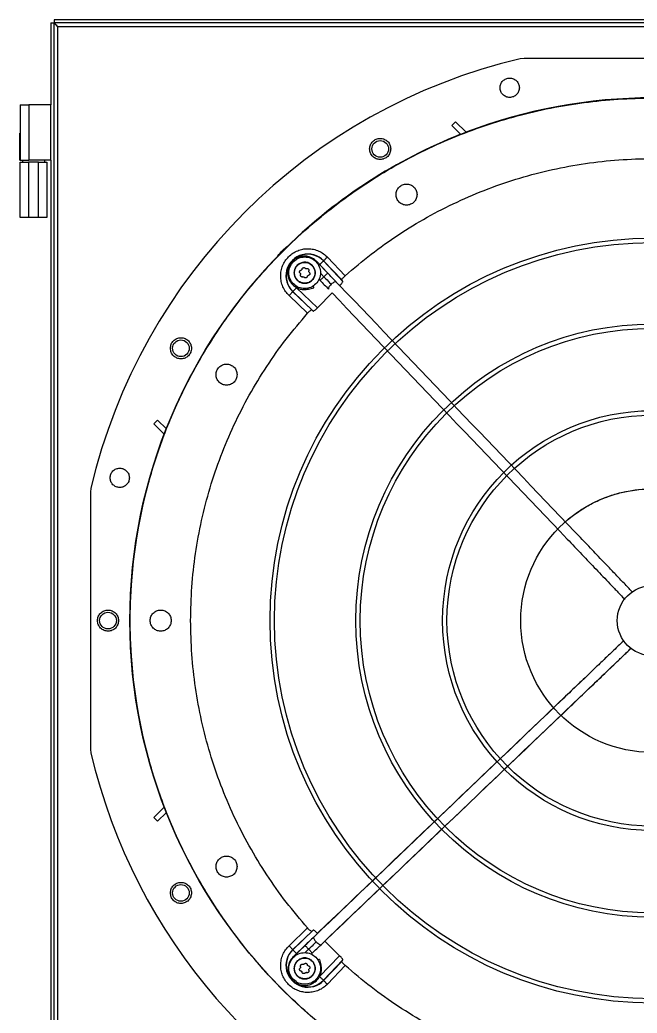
# Model space of a CAD drawing. Header units: inches. Extents: x 908 to 1218, y 246 to 442.
# Drawn here: x 1028.42 to 1042.26, y 305.65 to 327.91 of the extents above; entities that cross this region are included whole.
import ezdxf

# ---------------------------------------------------------------- set-up
doc = ezdxf.new("R2010")
doc.units = ezdxf.units.IN
doc.header["$MEASUREMENT"] = 0

msp = doc.modelspace()

# ---------------------------------------------------------------- linework, layer by layer
at = {"linetype": 'Continuous', "lineweight": 25}
for p, q in [((1029.1853, 327.9092), (1029.1853, 327.8462)), ((1056.1911, 327.9092), (1029.1853, 327.9092)), ((1029.1152, 327.8391), (1029.1152, 326.0082)), ((1029.1152, 327.8391), (1029.1782, 327.8391)), ((1029.1782, 327.8391), (1029.1782, 300.4372)), ((1056.1911, 327.8462), (1029.1853, 327.8462)), ((1029.2612, 327.7632), (1029.2612, 300.5132)), ((1029.2612, 327.7632), (1056.1152, 327.7632)), ((1039.7209, 327.0455), (1039.6305, 327.035)), ((1045.476, 327.0455), (1039.7209, 327.0455)), ((1028.4277, 326.0082), (1028.4277, 325.3736)), ((1028.4277, 326.0082), (1028.6152, 326.0082)), ((1028.6152, 326.0082), (1028.6152, 324.7682)), ((1029.1152, 326.0082), (1028.6152, 326.0082)), ((1029.1152, 324.7682), (1029.1152, 326.0082)), ((1038.1852, 325.6252), (1038.1033, 325.54)), ((1038.1033, 325.54), (1038.3007, 325.3426)), ((1038.421, 325.3893), (1038.1852, 325.6252)), ((1028.4177, 324.7682), (1028.4177, 325.3736)), ((1028.4177, 325.3736), (1028.4277, 325.3736)), ((1028.4277, 325.3736), (1028.4277, 324.7682)), ((1028.4177, 324.7682), (1028.4277, 324.7682)), ((1028.4277, 324.7682), (1028.6152, 324.7682)), ((1028.4742, 324.7682), (1028.4742, 324.7182)), ((1029.1152, 324.7682), (1028.6152, 324.7682)), ((1028.9742, 324.7182), (1028.9742, 324.7682)), ((1029.1152, 324.7682), (1029.1152, 305.0082)), ((1028.4272, 323.4782), (1028.4272, 324.7182)), ((1028.4272, 324.7182), (1028.6147, 324.7182)), ((1028.6147, 324.7182), (1028.6147, 323.4782)), ((1028.8337, 324.7182), (1028.6147, 324.7182)), ((1028.8337, 323.4782), (1028.8337, 324.7182)), ((1028.8337, 324.7182), (1029.0212, 324.7182)), ((1029.0212, 324.7182), (1029.0212, 323.4782)), ((1028.6147, 323.4782), (1028.4272, 323.4782)), ((1028.8337, 323.4782), (1028.6147, 323.4782)), ((1029.0212, 323.4782), (1028.8337, 323.4782)), ((1035.3128, 322.5926), (1035.7112, 322.1758)), ((1035.3194, 322.2351), (1035.0663, 322.4999)), ((1035.5861, 321.9568), (1035.138, 322.4255)), ((1035.2234, 322.5071), (1035.2274, 322.511)), ((1035.6616, 322.0487), (1035.2234, 322.5071)), ((1035.2274, 322.511), (1035.6347, 322.0849)), ((1035.1247, 322.0969), (1035.1486, 322.0719)), ((1035.1578, 322.2332), (1035.234, 322.1535)), ((1035.6616, 322.0487), (1035.6347, 322.0849)), ((1034.62, 321.9074), (1035.0886, 321.4594)), ((1034.8853, 321.8764), (1035.0074, 321.9062)), ((1034.8697, 321.3343), (1034.4529, 321.7327)), ((1034.5345, 321.818), (1034.5384, 321.8221)), ((1034.9606, 321.4108), (1034.5345, 321.818)), ((1034.9967, 321.3839), (1034.5384, 321.8221)), ((1035.0886, 321.4594), (1035.4186, 321.7894)), ((1034.9606, 321.4108), (1034.9967, 321.3839)), ((1031.4203, 318.8603), (1031.5055, 318.9422)), ((1031.6562, 318.6245), (1031.4203, 318.8603)), ((1031.5055, 318.9422), (1031.7028, 318.7448)), ((1030.0105, 317.415), (1030, 317.3246)), ((1030, 317.3246), (1029.9999, 314.447)), ((1029.9999, 314.447), (1030, 311.5694)), ((1030, 311.5694), (1030.0105, 311.4791)), ((1031.6562, 310.2696), (1031.4203, 310.0337)), ((1031.5055, 309.9519), (1031.7028, 310.1492)), ((1031.4203, 310.0337), (1031.5055, 309.9519)), ((1034.4529, 307.1614), (1034.8697, 307.5598)), ((1034.5345, 307.076), (1034.9606, 307.4833)), ((1034.9967, 307.5102), (1034.5384, 307.072)), ((1035.0886, 307.4347), (1034.62, 306.9866)), ((1034.9967, 307.5102), (1034.9606, 307.4833)), ((1034.8104, 307.168), (1034.5455, 306.9149)), ((1035.5861, 306.9372), (1035.2561, 307.2672)), ((1034.5384, 307.072), (1034.5345, 307.076)), ((1034.892, 307.0826), (1034.8122, 307.0064)), ((1034.9485, 306.9733), (1034.9736, 306.9972)), ((1035.138, 306.4685), (1035.5861, 306.9372)), ((1035.1691, 306.7338), (1035.1393, 306.856)), ((1035.6616, 306.8453), (1035.2234, 306.3869)), ((1035.6347, 306.8092), (1035.2274, 306.3831)), ((1035.6347, 306.8092), (1035.6616, 306.8453)), ((1035.7112, 306.7183), (1035.3128, 306.3015)), ((1035.2274, 306.3831), (1035.2234, 306.3869))]:
    msp.add_line(p, q, dxfattribs=at)
at = {"linetype": 'Continuous', "lineweight": 25, "flags": 128}
for points in [[(1035.3128, 322.5926), (1035.2963, 322.5768), (1035.2805, 322.5617), (1035.2658, 322.5477), (1035.253, 322.5354), (1035.2423, 322.5252), (1035.2344, 322.5176), (1035.2293, 322.5128), (1035.2274, 322.511)], [(1035.138, 322.4255), (1035.1545, 322.4413), (1035.1704, 322.4564), (1035.185, 322.4704), (1035.1979, 322.4827), (1035.2085, 322.4929), (1035.2165, 322.5005), (1035.2215, 322.5053), (1035.2234, 322.5071)], [(1034.5384, 321.8221), (1034.5402, 321.824), (1034.545, 321.829), (1034.5526, 321.837), (1034.5628, 321.8476), (1034.5751, 321.8605), (1034.5891, 321.8751), (1034.6042, 321.891), (1034.62, 321.9074)], [(1034.5345, 321.818), (1034.5327, 321.8162), (1034.5279, 321.8111), (1034.5203, 321.8031), (1034.5101, 321.7925), (1034.4978, 321.7796), (1034.4838, 321.765), (1034.4687, 321.7492), (1034.4529, 321.7327)], [(1034.4529, 307.1614), (1034.4687, 307.1449), (1034.4838, 307.1291), (1034.4978, 307.1144), (1034.5101, 307.1015), (1034.5203, 307.0909), (1034.5279, 307.0829), (1034.5327, 307.0779), (1034.5345, 307.076)], [(1034.62, 306.9866), (1034.6042, 307.0031), (1034.5891, 307.019), (1034.5751, 307.0336), (1034.5628, 307.0465), (1034.5526, 307.0571), (1034.545, 307.0651), (1034.5402, 307.0701), (1034.5384, 307.072)], [(1035.2234, 306.3869), (1035.2215, 306.3887), (1035.2165, 306.3936), (1035.2085, 306.4012), (1035.1979, 306.4113), (1035.185, 306.4236), (1035.1704, 306.4376), (1035.1545, 306.4528), (1035.138, 306.4685)], [(1035.2274, 306.3831), (1035.2293, 306.3813), (1035.2344, 306.3765), (1035.2423, 306.3689), (1035.253, 306.3587), (1035.2658, 306.3464), (1035.2805, 306.3324), (1035.2963, 306.3172), (1035.3128, 306.3015)]]:
    msp.add_lwpolyline(points, dxfattribs=at)
at = {"linetype": 'Continuous', "lineweight": 25}
for centre, radius in [((1042.5984, 314.447), 11.7126), ((1036.4961, 325.0166), 0.1875), ((1042.5984, 314.447), 8.5704), ((1042.5984, 314.447), 8.472), ((1042.5984, 314.447), 6.6478), ((1042.5984, 314.447), 6.5493), ((1032.0288, 320.5494), 0.1875), ((1042.5984, 314.447), 4.7037), ((1042.5984, 314.447), 4.6053), ((1042.5984, 314.447), 0.7874), ((1030.3937, 314.447), 0.1875), ((1032.0288, 308.3447), 0.1875)]:
    msp.add_circle(centre, radius, dxfattribs=at)
msp.add_circle((1042.5984, 314.447), 2.9528)
for centre, radius, start, end in [((1042.5984, 314.447), 12.9331, 103.26667, 166.73333), ((1042.5984, 314.447), 11.7147, 69.09994, 110.90006), ((1042.5984, 314.447), 11.7147, 111.53134, 134.20264), ((1042.5984, 314.447), 11.7147, 135.79736, 158.46866), ((1034.8732, 322.1723), 0.4901, 43.70945, 226.29055), ((1034.8732, 322.1723), 0.4845, 43.70945, 226.29055), ((1042.5984, 314.447), 11.7147, 159.09994, 200.90006), ((1042.5984, 314.447), 12.9331, 193.26667, 248.51312), ((1042.5984, 314.447), 11.7147, 201.53134, 215.54744), ((1034.8732, 306.7218), 0.4901, 133.70945, 316.29055), ((1034.8732, 306.7218), 0.4845, 133.70945, 316.29055)]:
    msp.add_arc(centre, radius, start, end, dxfattribs=at)
for points, knots in [([(1029.1782, 327.8391), (1029.1789, 327.8385), (1029.1803, 327.8372), (1029.1908, 327.8298), (1029.2079, 327.8153), (1029.2315, 327.7919), (1029.2511, 327.773), (1029.2612, 327.7632)], [0, 0, 0, 0, 0.1567995, 0.3135461, 0.473121, 0.7271244, 1, 1, 1, 1]), ([(1029.2612, 327.7632), (1029.2496, 327.7753), (1029.2306, 327.7953), (1029.2091, 327.8163), (1029.1986, 327.8293), (1029.1926, 327.8379), (1029.1879, 327.8447), (1029.1862, 327.8457), (1029.1853, 327.8462)], [0, 0, 0, 0, 0.3258909, 0.5325934, 0.6334628, 0.7438532, 0.8655836, 1, 1, 1, 1]), ([(1039.1823, 326.388), (1039.1856, 326.4164), (1039.1921, 326.4732), (1039.2424, 326.5454), (1039.3142, 326.5935), (1039.3995, 326.6102), (1039.4848, 326.593), (1039.5563, 326.5444), (1039.6058, 326.4723), (1039.6122, 326.416), (1039.6154, 326.388)], [0, 0, 0, 0, 0.1252412, 0.2504823, 0.3757092, 0.5009322, 0.6261603, 0.7514072, 0.8764868, 1, 1, 1, 1]), ([(1039.6154, 326.388), (1039.6121, 326.3595), (1039.6056, 326.3029), (1039.5556, 326.231), (1039.4843, 326.1829), (1039.3997, 326.1659), (1039.3148, 326.1823), (1039.243, 326.2301), (1039.1923, 326.3022), (1039.1857, 326.3594), (1039.1823, 326.388)], [0, 0, 0, 0, 0.1255135, 0.2499867, 0.3743935, 0.4988922, 0.6232597, 0.7479394, 0.8738314, 1, 1, 1, 1]), ([(1030.8889, 314.447), (1030.8937, 314.7025), (1030.9034, 315.2134), (1030.9814, 315.9765), (1031.1055, 316.7331), (1031.2799, 317.4798), (1031.5024, 318.2136), (1031.7725, 318.9313), (1032.089, 319.6297), (1032.4505, 320.306), (1032.8554, 320.9571), (1033.302, 321.5804), (1033.7885, 322.1732), (1034.3126, 322.7328), (1034.8723, 323.257), (1035.465, 323.7435), (1036.0883, 324.1901), (1036.7395, 324.595), (1037.4158, 324.9565), (1038.1142, 325.2729), (1038.8319, 325.5431), (1039.5656, 325.7656), (1040.3124, 325.9398), (1041.069, 326.0647), (1041.8321, 326.1398), (1042.5984, 326.1649), (1043.3648, 326.1398), (1044.1279, 326.0647), (1044.8845, 325.9398), (1045.6313, 325.7656), (1046.365, 325.5431), (1047.0827, 325.2729), (1047.7811, 324.9565), (1048.4574, 324.595), (1049.1086, 324.1901), (1049.7318, 323.7435), (1050.3246, 323.257), (1050.8842, 322.7328), (1051.4084, 322.1732), (1051.8949, 321.5804), (1052.3415, 320.9571), (1052.7464, 320.306), (1053.1079, 319.6297), (1053.4244, 318.9313), (1053.6945, 318.2136), (1053.917, 317.4798), (1054.0913, 316.7331), (1054.2155, 315.9765), (1054.2935, 315.2134), (1054.3031, 314.7025), (1054.308, 314.447)], [0, 0, 0, 0, 0.0208333, 0.0416667, 0.0625, 0.0833333, 0.1041667, 0.125, 0.1458333, 0.1666667, 0.1875, 0.2083334, 0.2291667, 0.25, 0.2708334, 0.2916666, 0.3125, 0.3333333, 0.3541667, 0.375, 0.3958333, 0.4166666, 0.4375001, 0.4583333, 0.4791667, 0.5, 0.5208333, 0.5416667, 0.5625, 0.5833334, 0.6041667, 0.625, 0.6458334, 0.6666667, 0.6875, 0.7083334, 0.7291667, 0.75, 0.7708333, 0.7916667, 0.8125, 0.8333333, 0.8541667, 0.875, 0.8958333, 0.9166667, 0.9375, 0.9583333, 0.9791667, 1, 1, 1, 1]), ([(1036.2599, 325.0166), (1036.2634, 325.0477), (1036.2706, 325.1097), (1036.3256, 325.1886), (1036.4042, 325.241), (1036.4976, 325.259), (1036.5907, 325.2399), (1036.6684, 325.1866), (1036.722, 325.1081), (1036.7289, 325.047), (1036.7323, 325.0166)], [0, 0, 0, 0, 0.12549, 0.2509626, 0.3764296, 0.5019059, 0.6273907, 0.7528825, 0.8772355, 1, 1, 1, 1]), ([(1036.7323, 325.0166), (1036.7288, 324.9858), (1036.7217, 324.9243), (1036.6676, 324.8459), (1036.5901, 324.7933), (1036.4978, 324.7743), (1036.405, 324.792), (1036.3263, 324.844), (1036.2707, 324.923), (1036.2635, 324.9854), (1036.2599, 325.0166)], [0, 0, 0, 0, 0.1245781, 0.2488759, 0.3733742, 0.4977534, 0.6221004, 0.7475169, 0.8737596, 1, 1, 1, 1]), ([(1035.7112, 322.1758), (1035.9022, 322.339), (1036.2843, 322.6653), (1036.9006, 323.1003), (1037.5445, 323.4924), (1038.2158, 323.8358), (1038.9102, 324.1297), (1039.6241, 324.3723), (1040.3538, 324.5623), (1041.0954, 324.6988), (1041.8449, 324.7809), (1042.5984, 324.8084), (1043.352, 324.7809), (1044.1015, 324.6988), (1044.8431, 324.5623), (1045.5728, 324.3723), (1046.2867, 324.1297), (1046.9811, 323.8358), (1047.6524, 323.4924), (1048.2963, 323.1003), (1048.9126, 322.6653), (1049.2947, 322.339), (1049.4857, 322.1758)], [0, 0, 0, 0, 0.04999991, 0.09999992, 0.14999988, 0.19999993, 0.25, 0.30000004, 0.35000001, 0.40000012, 0.45000007, 0.49999985, 0.54999995, 0.5999999, 0.65000001, 0.69999997, 0.75000002, 0.80000009, 0.85, 0.89999996, 0.94999997, 1, 1, 1, 1]), ([(1036.8504, 323.9938), (1036.854, 324.0247), (1036.8611, 324.0865), (1036.9157, 324.1652), (1036.9938, 324.2177), (1037.0866, 324.2361), (1037.1795, 324.2177), (1037.2576, 324.1652), (1037.3122, 324.0865), (1037.3193, 324.0247), (1037.3229, 323.9938)], [0, 0, 0, 0, 0.1249991, 0.2499977, 0.3749989, 0.4999982, 0.6249976, 0.7499987, 0.8750009, 1, 1, 1, 1]), ([(1037.3229, 323.9938), (1037.3193, 323.9629), (1037.3122, 323.901), (1037.2576, 323.8224), (1037.1795, 323.7698), (1037.0866, 323.7514), (1036.9938, 323.7698), (1036.9157, 323.8224), (1036.8611, 323.901), (1036.854, 323.9629), (1036.8504, 323.9938)], [0, 0, 0, 0, 0.1249998, 0.2500013, 0.3750024, 0.5000018, 0.6250011, 0.7500022, 0.8750002, 1, 1, 1, 1]), ([(1034.2004, 322.6145), (1034.233, 322.6588), (1034.298, 322.7474), (1034.3867, 322.8125), (1034.431, 322.8451)], [0, 0, 0, 0, 0.5000028, 1, 1, 1, 1]), ([(1034.4529, 321.7327), (1034.426, 321.7615), (1034.3712, 321.8202), (1034.3122, 321.9275), (1034.2741, 322.045), (1034.261, 322.1673), (1034.272, 322.2873), (1034.3059, 322.4023), (1034.3622, 322.5097), (1034.4401, 322.6053), (1034.5358, 322.6833), (1034.6432, 322.7396), (1034.7582, 322.7735), (1034.8782, 322.7845), (1035.0005, 322.7714), (1035.118, 322.7333), (1035.2253, 322.6743), (1035.284, 322.6195), (1035.3128, 322.5926)], [0, 0, 0, 0, 0.0609947, 0.1240598, 0.1879932, 0.2514896, 0.3132964, 0.3737125, 0.4362122, 0.4999988, 0.5637862, 0.626287, 0.6867033, 0.7485096, 0.8120063, 0.8759386, 0.9390043, 1, 1, 1, 1]), ([(1035.0678, 322.4983), (1035.0472, 322.5173), (1035.0084, 322.5531), (1034.9415, 322.5873), (1034.8789, 322.6067), (1034.8103, 322.616), (1034.7372, 322.6121), (1034.6599, 322.5906), (1034.5904, 322.5547), (1034.529, 322.5045), (1034.4794, 322.4421), (1034.4439, 322.3706), (1034.4244, 322.2932), (1034.4215, 322.2141), (1034.4349, 322.1382), (1034.4576, 322.0804), (1034.4814, 322.0388), (1034.5039, 322.007), (1034.5345, 321.9723), (1034.5772, 321.9356), (1034.6342, 321.9009), (1034.7063, 321.8743), (1034.7933, 321.8612), (1034.854, 321.8713), (1034.886, 321.8766)], [0, 0, 0, 0, 0.0533831, 0.1009344, 0.1426439, 0.1785059, 0.2332135, 0.2817711, 0.3315184, 0.3821159, 0.4327466, 0.4833787, 0.5340106, 0.5846419, 0.6342275, 0.6807576, 0.7028805, 0.7260425, 0.7554166, 0.7913145, 0.8337298, 0.8826566, 0.938083, 1, 1, 1, 1]), ([(1034.553, 322.4925), (1034.5896, 322.5215), (1034.6627, 322.5795), (1034.804, 322.605), (1034.9426, 322.5779), (1035.0606, 322.499), (1035.1396, 322.3809), (1035.1667, 322.2424), (1035.1412, 322.101), (1035.0831, 322.0279), (1035.0541, 321.9914)], [0, 0, 0, 0, 0.1249999, 0.2500017, 0.3749993, 0.5000028, 0.6250011, 0.7500014, 0.8750017, 1, 1, 1, 1]), ([(1035.0541, 321.9914), (1035.0176, 321.9623), (1034.9444, 321.9043), (1034.8031, 321.8788), (1034.6646, 321.9059), (1034.5465, 321.9848), (1034.4676, 322.1029), (1034.4405, 322.2414), (1034.4659, 322.3828), (1034.524, 322.4559), (1034.553, 322.4925)], [0, 0, 0, 0, 0.1250027, 0.2499997, 0.375001, 0.5000001, 0.6250003, 0.7500001, 0.8749998, 1, 1, 1, 1]), ([(1034.9706, 322.4089), (1034.9462, 322.4283), (1034.8975, 322.467), (1034.8033, 322.484), (1034.7109, 322.4659), (1034.6322, 322.4133), (1034.5796, 322.3346), (1034.5615, 322.2422), (1034.5785, 322.148), (1034.6172, 322.0992), (1034.6365, 322.0749)], [0, 0, 0, 0, 0.1250006, 0.2499996, 0.3749985, 0.4999991, 0.6250002, 0.7499996, 0.8749982, 1, 1, 1, 1]), ([(1034.639, 322.0773), (1034.6199, 322.1013), (1034.5818, 322.1494), (1034.565, 322.2422), (1034.5828, 322.3332), (1034.6347, 322.4108), (1034.7122, 322.4626), (1034.8033, 322.4804), (1034.8961, 322.4637), (1034.9441, 322.4256), (1034.9682, 322.4065)], [0, 0, 0, 0, 0.1250013, 0.2500004, 0.3749996, 0.5000009, 0.6250024, 0.7500004, 0.8749985, 1, 1, 1, 1]), ([(1034.6365, 322.0749), (1034.6609, 322.0555), (1034.7097, 322.0168), (1034.8039, 321.9999), (1034.8962, 322.0179), (1034.975, 322.0705), (1035.0276, 322.1492), (1035.0456, 322.2416), (1035.0287, 322.3358), (1034.99, 322.3846), (1034.9706, 322.4089)], [0, 0, 0, 0, 0.1250015, 0.2500013, 0.3750011, 0.5000027, 0.6250018, 0.7500013, 0.8750016, 1, 1, 1, 1]), ([(1034.9682, 322.4065), (1034.9872, 322.3825), (1035.0254, 322.3345), (1035.0421, 322.2416), (1035.0243, 322.1506), (1034.9725, 322.073), (1034.8949, 322.0212), (1034.8039, 322.0034), (1034.711, 322.0201), (1034.663, 322.0582), (1034.639, 322.0773)], [0, 0, 0, 0, 0.1249984, 0.2499994, 0.3750005, 0.4999989, 0.6250006, 0.7499994, 0.8749982, 1, 1, 1, 1]), ([(1034.7039, 322.2301), (1034.7007, 322.233), (1034.6949, 322.2384), (1034.6896, 322.2494), (1034.6875, 322.2609), (1034.6889, 322.2726), (1034.6936, 322.2835), (1034.7011, 322.2924), (1034.7112, 322.2993), (1034.719, 322.3011), (1034.7231, 322.302)], [0, 0, 0, 0, 0.13623757, 0.25456346, 0.37957184, 0.49997541, 0.62037304, 0.74539729, 0.86373723, 1, 1, 1, 1]), ([(1034.7435, 322.3223), (1034.7429, 322.3198), (1034.7417, 322.3148), (1034.737, 322.3085), (1034.7307, 322.3037), (1034.7257, 322.3026), (1034.7231, 322.302)], [0, 0, 0, 0, 0.2560281, 0.4999487, 0.7438871, 1, 1, 1, 1]), ([(1034.7435, 322.3223), (1034.7444, 322.3265), (1034.7462, 322.3343), (1034.753, 322.3443), (1034.762, 322.3519), (1034.7729, 322.3565), (1034.7846, 322.3579), (1034.7961, 322.3559), (1034.8071, 322.3506), (1034.8125, 322.3447), (1034.8154, 322.3416)], [0, 0, 0, 0, 0.1362469, 0.2546153, 0.3795906, 0.5000319, 0.6204035, 0.7454565, 0.863771, 1, 1, 1, 1]), ([(1034.8432, 322.3342), (1034.8407, 322.3334), (1034.8358, 322.3319), (1034.8279, 322.3328), (1034.8207, 322.3359), (1034.8172, 322.3397), (1034.8154, 322.3416)], [0, 0, 0, 0, 0.2559954, 0.4999227, 0.7439205, 1, 1, 1, 1]), ([(1034.8432, 322.3342), (1034.8473, 322.3354), (1034.8549, 322.3378), (1034.867, 322.3368), (1034.8781, 322.333), (1034.8841, 322.3279), (1034.8871, 322.3254)], [0, 0, 0, 0, 0.2724809, 0.5090867, 0.7591268, 1, 1, 1, 1]), ([(1034.8871, 322.3254), (1034.8896, 322.3225), (1034.8947, 322.3164), (1034.8986, 322.3052), (1034.8995, 322.2931), (1034.8971, 322.2854), (1034.8958, 322.2815)], [0, 0, 0, 0, 0.2407916, 0.4908722, 0.7367046, 1, 1, 1, 1]), ([(1035.0678, 322.4983), (1035.0673, 322.4978), (1035.0666, 322.4972), (1035.0586, 322.4895), (1035.0571, 322.4881)], [0, 0, 0, 0, 0.81299953, 1, 1, 1, 1]), ([(1034.7039, 322.2301), (1034.7058, 322.2283), (1034.7095, 322.2248), (1034.7127, 322.2175), (1034.7136, 322.2097), (1034.7121, 322.2048), (1034.7113, 322.2023)], [0, 0, 0, 0, 0.2560094, 0.5000574, 0.745935, 1, 1, 1, 1]), ([(1034.7201, 322.1584), (1034.7176, 322.1613), (1034.7125, 322.1674), (1034.7086, 322.1785), (1034.7077, 322.1906), (1034.71, 322.1982), (1034.7113, 322.2023)], [0, 0, 0, 0, 0.2407678, 0.4908057, 0.7274845, 1, 1, 1, 1]), ([(1034.764, 322.1497), (1034.7599, 322.1484), (1034.7523, 322.146), (1034.7402, 322.147), (1034.729, 322.1508), (1034.723, 322.1559), (1034.7201, 322.1584)], [0, 0, 0, 0, 0.2724774, 0.5091791, 0.7592108, 1, 1, 1, 1]), ([(1034.764, 322.1497), (1034.7665, 322.1504), (1034.7714, 322.1519), (1034.7792, 322.151), (1034.7865, 322.1479), (1034.7899, 322.1441), (1034.7917, 322.1422)], [0, 0, 0, 0, 0.2558611, 0.4997984, 0.7438138, 1, 1, 1, 1]), ([(1034.8637, 322.1615), (1034.8627, 322.1573), (1034.861, 322.1495), (1034.8541, 322.1395), (1034.8452, 322.132), (1034.8343, 322.1273), (1034.8225, 322.1259), (1034.811, 322.1279), (1034.8, 322.1332), (1034.7946, 322.1391), (1034.7917, 322.1422)], [0, 0, 0, 0, 0.1362633, 0.2546071, 0.3796223, 0.5000185, 0.6204411, 0.7454475, 0.8637643, 1, 1, 1, 1]), ([(1034.8637, 322.1615), (1034.8643, 322.164), (1034.8654, 322.169), (1034.8701, 322.1754), (1034.8764, 322.1801), (1034.8814, 322.1812), (1034.884, 322.1818)], [0, 0, 0, 0, 0.256007, 0.5000525, 0.7440013, 1, 1, 1, 1]), ([(1034.9033, 322.2537), (1034.9063, 322.2509), (1034.9122, 322.2455), (1034.9175, 322.2345), (1034.9196, 322.223), (1034.9182, 322.2112), (1034.9136, 322.2005), (1034.9062, 322.1915), (1034.8962, 322.1846), (1034.8882, 322.1828), (1034.884, 322.1818)], [0, 0, 0, 0, 0.1334912, 0.2559833, 0.3784611, 0.4992475, 0.6215184, 0.7395061, 0.8618418, 1, 1, 1, 1]), ([(1034.9033, 322.2537), (1034.9013, 322.2555), (1034.8976, 322.259), (1034.8945, 322.2663), (1034.8936, 322.2741), (1034.8951, 322.279), (1034.8958, 322.2815)], [0, 0, 0, 0, 0.25608419, 0.50011989, 0.74400881, 1, 1, 1, 1]), ([(1035.234, 322.1535), (1035.2231, 322.1431), (1035.2014, 322.1223), (1035.1731, 322.0954), (1035.1527, 322.0758), (1035.1499, 322.0732), (1035.1486, 322.0719)], [0, 0, 0, 0, 0.242959, 0.4858995, 0.7429503, 1, 1, 1, 1]), ([(1035.3194, 322.2351), (1035.318, 322.2338), (1035.3153, 322.2312), (1035.2948, 322.2116), (1035.2666, 322.1847), (1035.2448, 322.1639), (1035.234, 322.1535)], [0, 0, 0, 0, 0.2570497, 0.5141005, 0.757041, 1, 1, 1, 1]), ([(1035.234, 322.1535), (1035.265, 322.1211), (1035.3203, 322.0632), (1035.3736, 322.0074), (1035.397, 321.9829)], [0, 0, 0, 0, 0.5599007, 1, 1, 1, 1]), ([(1035.5069, 322.0389), (1035.4762, 322.071), (1035.4148, 322.1353), (1035.3512, 322.2018), (1035.3194, 322.2351)], [0, 0, 0, 0, 0.5000064, 1, 1, 1, 1]), ([(1035.6347, 322.0849), (1035.6347, 322.0878), (1035.6347, 322.0937), (1035.6514, 322.1162), (1035.6778, 322.1449), (1035.7002, 322.1656), (1035.7112, 322.1758)], [0, 0, 0, 0, 0.2528, 0.5035963, 0.7557688, 1, 1, 1, 1]), ([(1034.886, 321.8766), (1034.8857, 321.8779), (1034.8851, 321.8802), (1034.8812, 321.8961), (1034.8796, 321.9027)], [0, 0, 0, 0, 0.5884561, 1, 1, 1, 1]), ([(1035.0071, 321.9076), (1035.0072, 321.9072), (1035.0076, 321.9057), (1035.0049, 321.9166), (1035.0009, 321.9331), (1034.9972, 321.9483), (1034.9961, 321.9526)], [0, 0, 0, 0, 0.1242204, 0.4894388, 0.8549694, 1, 1, 1, 1]), ([(1035.1486, 322.0719), (1035.1804, 322.0386), (1035.244, 321.9721), (1035.3054, 321.9078), (1035.3361, 321.8757)], [0, 0, 0, 0, 0.4999993, 1, 1, 1, 1]), ([(1035.397, 321.9829), (1035.3865, 321.9721), (1035.3655, 321.9506), (1035.3427, 321.9179), (1035.3303, 321.8899), (1035.3342, 321.8804), (1035.3361, 321.8757)], [0, 0, 0, 0, 0.2429525, 0.4859068, 0.7429533, 1, 1, 1, 1]), ([(1035.5069, 322.0389), (1035.5022, 322.041), (1035.4929, 322.0453), (1035.4644, 322.0342), (1035.4307, 322.0129), (1035.4083, 321.9929), (1035.397, 321.9829)], [0, 0, 0, 0, 0.2570584, 0.5141067, 0.7570491, 1, 1, 1, 1]), ([(1035.5861, 321.9568), (1035.5969, 321.9673), (1035.6189, 321.9884), (1035.645, 322.0174), (1035.6616, 322.04), (1035.6616, 322.0458), (1035.6616, 322.0487)], [0, 0, 0, 0, 0.2447901, 0.4967499, 0.747377, 1, 1, 1, 1]), ([(1042.1505, 315.0867), (1042.126, 315.1124), (1042.0708, 315.1702), (1041.9849, 315.26), (1041.8929, 315.3563), (1041.8, 315.4535), (1041.706, 315.5519), (1041.5452, 315.7201), (1041.3177, 315.9583), (1041.068, 316.2195), (1040.9158, 316.3788), (1040.8619, 316.4352), (1040.8619, 316.4352), (1040.8619, 316.4352), (1040.8619, 316.4352), (1039.1035, 318.2759), (1037.3451, 320.1166), (1035.5867, 321.9574)], [0, 0, 0, 0, 0.0569934, 0.1284733, 0.1996553, 0.2712092, 0.3445962, 0.4184681, 0.6452378, 0.8743866, 1, 1, 1, 1, 1, 1, 5.101091, 5.101091, 5.101091, 5.101091]), ([(1035.4186, 321.7894), (1037.1749, 319.9515), (1038.9313, 318.1136), (1040.6876, 316.2757), (1040.7981, 316.16), (1041.0136, 315.9345), (1041.3335, 315.5998), (1041.5695, 315.3528), (1041.7266, 315.1884), (1041.8051, 315.1062), (1041.8894, 315.0181), (1041.9474, 314.9573), (1041.98, 314.9232)], [-4.0819958, -4.0819958, -4.0819958, -4.0819958, 0, 0, 0, 0.2569054, 0.5009392, 0.742315, 0.8045877, 0.8653534, 0.9244711, 1, 1, 1, 1]), ([(1034.8697, 321.3343), (1034.8798, 321.3453), (1034.9005, 321.3677), (1034.9293, 321.394), (1034.9518, 321.4108), (1034.9576, 321.4108), (1034.9606, 321.4108)], [0, 0, 0, 0, 0.2442298, 0.4963999, 0.7472022, 1, 1, 1, 1]), ([(1034.9967, 321.3839), (1034.9997, 321.3839), (1035.0055, 321.3839), (1035.028, 321.4005), (1035.0571, 321.4265), (1035.0782, 321.4486), (1035.0886, 321.4594)], [0, 0, 0, 0, 0.25262207, 0.50325005, 0.75521591, 1, 1, 1, 1]), ([(1032.2462, 314.447), (1032.2515, 314.6982), (1032.2621, 315.2006), (1032.3473, 315.9501), (1032.483, 316.6917), (1032.6732, 317.4213), (1032.9157, 318.1353), (1033.2097, 318.8296), (1033.5531, 319.501), (1033.9452, 320.1449), (1034.3802, 320.7612), (1034.7065, 321.1432), (1034.8697, 321.3343)], [0, 0, 0, 0, 0.1, 0.2, 0.3, 0.4000001, 0.5, 0.6000001, 0.7000001, 0.8000001, 0.9000001, 1, 1, 1, 1]), ([(1031.7926, 320.5494), (1031.7962, 320.5805), (1031.8034, 320.6427), (1031.8586, 320.7216), (1031.9375, 320.774), (1032.0311, 320.7918), (1032.124, 320.7724), (1032.2012, 320.7192), (1032.2547, 320.6411), (1032.2616, 320.58), (1032.2651, 320.5494)], [0, 0, 0, 0, 0.1257098, 0.2514188, 0.3771325, 0.5028587, 0.6285781, 0.7530788, 0.876311, 1, 1, 1, 1]), ([(1032.2651, 320.5494), (1032.2615, 320.5186), (1032.2545, 320.4571), (1032.2004, 320.3787), (1032.123, 320.3261), (1032.0308, 320.3071), (1031.9377, 320.3247), (1031.8588, 320.377), (1031.8034, 320.456), (1031.7962, 320.5183), (1031.7926, 320.5494)], [0, 0, 0, 0, 0.124339, 0.2489156, 0.3730879, 0.4971357, 0.6223053, 0.748215, 0.8741145, 1, 1, 1, 1]), ([(1032.8155, 319.9588), (1032.819, 319.9898), (1032.8261, 320.0516), (1032.8808, 320.1302), (1032.9588, 320.1828), (1033.0517, 320.2012), (1033.1446, 320.1828), (1033.2227, 320.1302), (1033.2773, 320.0516), (1033.2844, 319.9898), (1033.2879, 319.9588)], [0, 0, 0, 0, 0.1250012, 0.2499993, 0.3750005, 0.5, 0.6249995, 0.7500007, 0.8749988, 1, 1, 1, 1]), ([(1033.2879, 319.9588), (1033.2844, 319.9279), (1033.2773, 319.8661), (1033.2227, 319.7875), (1033.1446, 319.7349), (1033.0517, 319.7165), (1032.9588, 319.7349), (1032.8808, 319.7875), (1032.8261, 319.8661), (1032.819, 319.9279), (1032.8155, 319.9588)], [0, 0, 0, 0, 0.1250012, 0.2499993, 0.3750005, 0.5, 0.6249995, 0.7500007, 0.8749988, 1, 1, 1, 1]), ([(1030.4409, 317.6466), (1030.4442, 317.6751), (1030.4508, 317.7321), (1030.5014, 317.8044), (1030.5736, 317.8524), (1030.6592, 317.8688), (1030.7442, 317.8512), (1030.815, 317.8027), (1030.8643, 317.7311), (1030.8708, 317.6748), (1030.874, 317.6466)], [0, 0, 0, 0, 0.1256216, 0.2512458, 0.3768842, 0.5025376, 0.6279107, 0.7518741, 0.8754934, 1, 1, 1, 1]), ([(1030.874, 317.6466), (1030.8708, 317.6183), (1030.8643, 317.5618), (1030.8146, 317.49), (1030.7437, 317.4419), (1030.659, 317.4244), (1030.5736, 317.4408), (1030.5014, 317.4888), (1030.4508, 317.5611), (1030.4442, 317.6181), (1030.4409, 317.6466)], [0, 0, 0, 0, 0.124776, 0.249268, 0.3731863, 0.4974523, 0.6229635, 0.7486567, 0.8743359, 1, 1, 1, 1]), ([(1040.6466, 316.6604), (1040.7161, 316.7193), (1040.8643, 316.8451), (1041.1156, 317.0062), (1041.3917, 317.148), (1041.6817, 317.2596), (1041.9816, 317.3398), (1042.2883, 317.3904), (1042.4951, 317.3966), (1042.5984, 317.3998)], [0, 0, 0, 0, 0.1279186, 0.2732661, 0.4186119, 0.5639605, 0.7093065, 0.8546544, 1, 1, 1, 1]), ([(1030.1575, 314.447), (1030.1611, 314.4781), (1030.1683, 314.5403), (1030.2235, 314.6192), (1030.3023, 314.6716), (1030.3956, 314.6894), (1030.4881, 314.6702), (1030.5652, 314.6177), (1030.6193, 314.5395), (1030.6264, 314.4779), (1030.6299, 314.447)], [0, 0, 0, 0, 0.1256859, 0.2513812, 0.3770978, 0.5028098, 0.627506, 0.7510932, 0.8750861, 1, 1, 1, 1]), ([(1031.3386, 314.447), (1031.3422, 314.4779), (1031.3493, 314.5398), (1031.4039, 314.6184), (1031.482, 314.671), (1031.5748, 314.6894), (1031.6677, 314.671), (1031.7458, 314.6184), (1031.8004, 314.5398), (1031.8075, 314.4779), (1031.811, 314.447)], [0, 0, 0, 0, 0.1249996, 0.2499977, 0.3749988, 0.4999982, 0.6249976, 0.7499988, 0.8750004, 1, 1, 1, 1]), ([(1030.6299, 314.447), (1030.6264, 314.4162), (1030.6193, 314.3546), (1030.5653, 314.2765), (1030.4881, 314.2238), (1030.3956, 314.2046), (1030.3023, 314.2224), (1030.2235, 314.2749), (1030.1683, 314.3538), (1030.1611, 314.4159), (1030.1575, 314.447)], [0, 0, 0, 0, 0.1248129, 0.2487723, 0.3724186, 0.4972333, 0.6229421, 0.7486449, 0.8743277, 1, 1, 1, 1]), ([(1054.308, 314.447), (1054.3031, 314.1916), (1054.2935, 313.6806), (1054.2155, 312.9175), (1054.0913, 312.161), (1053.917, 311.4142), (1053.6945, 310.6804), (1053.4244, 309.9628), (1053.1079, 309.2643), (1052.7464, 308.5881), (1052.3415, 307.9369), (1051.8949, 307.3136), (1051.4084, 306.7209), (1050.8842, 306.1612), (1050.3246, 305.6371), (1049.7318, 305.1506), (1049.1086, 304.704), (1048.4574, 304.299), (1047.7811, 303.9376), (1047.0827, 303.6211), (1046.365, 303.351), (1045.6313, 303.1284), (1044.8845, 302.9543), (1044.1279, 302.8294), (1043.3648, 302.7542), (1042.5984, 302.7291), (1041.8321, 302.7542), (1041.069, 302.8294), (1040.3124, 302.9543), (1039.5656, 303.1284), (1038.8319, 303.351), (1038.1142, 303.6211), (1037.4158, 303.9376), (1036.7395, 304.299), (1036.0883, 304.704), (1035.465, 305.1506), (1034.8723, 305.6371), (1034.3126, 306.1612), (1033.7885, 306.7209), (1033.302, 307.3136), (1032.8554, 307.9369), (1032.4505, 308.5881), (1032.089, 309.2643), (1031.7725, 309.9628), (1031.5024, 310.6804), (1031.2799, 311.4142), (1031.1055, 312.161), (1030.9814, 312.9175), (1030.9034, 313.6806), (1030.8937, 314.1916), (1030.8889, 314.447)], [0, 0, 0, 0, 0.0208333, 0.0416667, 0.0625, 0.0833333, 0.1041667, 0.125, 0.1458333, 0.1666667, 0.1875, 0.2083333, 0.2291667, 0.25, 0.2708333, 0.2916666, 0.3125, 0.3333333, 0.3541666, 0.375, 0.3958333, 0.4166666, 0.4375, 0.4583333, 0.4791667, 0.5, 0.5208333, 0.5416667, 0.5624999, 0.5833334, 0.6041667, 0.625, 0.6458333, 0.6666667, 0.6875, 0.7083334, 0.7291666, 0.75, 0.7708333, 0.7916666, 0.8125, 0.8333333, 0.8541667, 0.875, 0.8958333, 0.9166667, 0.9375, 0.9583333, 0.9791667, 1, 1, 1, 1]), ([(1031.811, 314.447), (1031.8075, 314.4161), (1031.8004, 314.3543), (1031.7458, 314.2757), (1031.6677, 314.2231), (1031.5748, 314.2047), (1031.482, 314.2231), (1031.4039, 314.2756), (1031.3493, 314.3543), (1031.3422, 314.4161), (1031.3386, 314.447)], [0, 0, 0, 0, 0.1249996, 0.2500012, 0.3750024, 0.5000018, 0.6250012, 0.7500023, 0.8750004, 1, 1, 1, 1]), ([(1034.8697, 307.5598), (1034.7065, 307.7508), (1034.3802, 308.1329), (1033.9452, 308.7492), (1033.5531, 309.3931), (1033.2097, 310.0644), (1032.9157, 310.7588), (1032.6732, 311.4727), (1032.483, 312.2024), (1032.3473, 312.944), (1032.2621, 313.6935), (1032.2515, 314.1959), (1032.2462, 314.447)], [0, 0, 0, 0, 0.0999999, 0.1999999, 0.2999999, 0.3999999, 0.5, 0.5999999, 0.7, 0.8, 0.9, 1, 1, 1, 1]), ([(1041.9589, 313.9993), (1041.9332, 313.9747), (1041.8754, 313.9194), (1041.7855, 313.8335), (1041.6891, 313.7415), (1041.5919, 313.6486), (1041.4935, 313.5545), (1041.3254, 313.3938), (1041.0872, 313.1662), (1040.8258, 312.9164), (1040.6663, 312.764), (1040.6098, 312.71), (1038.742, 310.9251), (1036.8743, 309.1402), (1035.0065, 307.3553)], [0, 0, 0, 0, 0.0571103, 0.1285494, 0.1996939, 0.2712092, 0.3445558, 0.4183871, 0.6450323, 0.874058, 1, 1, 1, 5.1585115, 5.1585115, 5.1585115, 5.1585115]), ([(1035.1698, 307.1847), (1037.0364, 308.9685), (1038.903, 310.7522), (1040.7696, 312.536), (1040.8853, 312.6466), (1041.1109, 312.8622), (1041.4457, 313.182), (1041.6927, 313.4181), (1041.8571, 313.5752), (1041.9392, 313.6537), (1042.0271, 313.7377), (1042.0875, 313.7954), (1042.1213, 313.8277)], [-4.1481599, -4.1481599, -4.1481599, -4.1481599, 0, 0, 0, 0.2572, 0.5013761, 0.7428914, 0.8052003, 0.8660018, 0.9251526, 1, 1, 1, 1]), ([(1032.8155, 308.9352), (1032.819, 308.9661), (1032.8261, 309.028), (1032.8808, 309.1066), (1032.9588, 309.1591), (1033.0517, 309.1776), (1033.1446, 309.1591), (1033.2227, 309.1066), (1033.2773, 309.028), (1033.2844, 308.9661), (1033.2879, 308.9352)], [0, 0, 0, 0, 0.1250012, 0.2499993, 0.3750005, 0.5, 0.6249995, 0.7500007, 0.8749988, 1, 1, 1, 1]), ([(1033.2879, 308.9352), (1033.2844, 308.9043), (1033.2773, 308.8425), (1033.2227, 308.7638), (1033.1446, 308.7113), (1033.0517, 308.6929), (1032.9588, 308.7113), (1032.8808, 308.7638), (1032.8261, 308.8425), (1032.819, 308.9043), (1032.8155, 308.9352)], [0, 0, 0, 0, 0.1250012, 0.2499993, 0.3750005, 0.5, 0.6249995, 0.7500007, 0.8749988, 1, 1, 1, 1]), ([(1031.7926, 308.3447), (1031.7962, 308.3758), (1031.8034, 308.4381), (1031.8588, 308.5171), (1031.9377, 308.5693), (1032.0307, 308.587), (1032.1229, 308.568), (1032.2003, 308.5154), (1032.2545, 308.437), (1032.2615, 308.3754), (1032.2651, 308.3447)], [0, 0, 0, 0, 0.125878, 0.251774, 0.377674, 0.5027389, 0.6267421, 0.7509506, 0.8756059, 1, 1, 1, 1]), ([(1032.2651, 308.3447), (1032.2616, 308.3141), (1032.2547, 308.253), (1032.2011, 308.1748), (1032.1239, 308.1217), (1032.031, 308.1022), (1031.9374, 308.1201), (1031.8586, 308.1725), (1031.8034, 308.2514), (1031.7962, 308.3136), (1031.7926, 308.3447)], [0, 0, 0, 0, 0.1236686, 0.2469557, 0.3715513, 0.4972604, 0.6229559, 0.7486424, 0.8743185, 1, 1, 1, 1]), ([(1034.9606, 307.4833), (1034.9576, 307.4833), (1034.9518, 307.4833), (1034.9293, 307.5), (1034.9005, 307.5264), (1034.8798, 307.5488), (1034.8697, 307.5598)], [0, 0, 0, 0, 0.2527982, 0.503601, 0.7557663, 1, 1, 1, 1]), ([(1035.0886, 307.4347), (1035.0782, 307.4455), (1035.0571, 307.4675), (1035.028, 307.4935), (1035.0055, 307.5102), (1034.9997, 307.5102), (1034.9967, 307.5102)], [0, 0, 0, 0, 0.2447844, 0.4967505, 0.7473777, 1, 1, 1, 1]), ([(1035.0066, 307.3555), (1034.9745, 307.3248), (1034.9102, 307.2634), (1034.8437, 307.1998), (1034.8104, 307.168)], [0, 0, 0, 0, 0.5, 1, 1, 1, 1]), ([(1034.8104, 307.168), (1034.8117, 307.1666), (1034.8143, 307.1639), (1034.8338, 307.1434), (1034.8608, 307.1152), (1034.8816, 307.0934), (1034.892, 307.0826)], [0, 0, 0, 0, 0.2570511, 0.5140969, 0.7570465, 1, 1, 1, 1]), ([(1035.0626, 307.2456), (1035.0313, 307.2157), (1034.9753, 307.1622), (1034.9174, 307.1069), (1034.892, 307.0826)], [0, 0, 0, 0, 0.5598876, 1, 1, 1, 1]), ([(1034.9736, 306.9972), (1035.0069, 307.029), (1035.0734, 307.0926), (1035.1377, 307.154), (1035.1698, 307.1847)], [0, 0, 0, 0, 0.5, 1, 1, 1, 1]), ([(1035.0066, 307.3555), (1035.0045, 307.3508), (1035.0001, 307.3415), (1035.0113, 307.313), (1035.0325, 307.2793), (1035.0526, 307.2568), (1035.0626, 307.2456)], [0, 0, 0, 0, 0.2570505, 0.5141005, 0.7570469, 1, 1, 1, 1]), ([(1035.0626, 307.2456), (1035.0734, 307.2351), (1035.0949, 307.2141), (1035.1275, 307.1913), (1035.1556, 307.1789), (1035.1651, 307.1828), (1035.1698, 307.1847)], [0, 0, 0, 0, 0.24295077, 0.48590248, 0.74295602, 1, 1, 1, 1]), ([(1035.3128, 306.3015), (1035.284, 306.2745), (1035.2253, 306.2197), (1035.118, 306.1608), (1035.0005, 306.1227), (1034.8782, 306.1095), (1034.7582, 306.1206), (1034.6432, 306.1545), (1034.5358, 306.2107), (1034.4401, 306.2887), (1034.3622, 306.3844), (1034.3059, 306.4918), (1034.272, 306.6068), (1034.261, 306.7268), (1034.2741, 306.8491), (1034.3122, 306.9666), (1034.3712, 307.0739), (1034.426, 307.1326), (1034.4529, 307.1614)], [0, 0, 0, 0, 0.0609957, 0.1240612, 0.1879936, 0.2514903, 0.3132966, 0.373713, 0.4362136, 0.500001, 0.5637876, 0.6262873, 0.6867033, 0.7485102, 0.8120065, 0.8759402, 0.9390053, 1, 1, 1, 1]), ([(1034.553, 306.4016), (1034.524, 306.4382), (1034.4659, 306.5113), (1034.4405, 306.6526), (1034.4676, 306.7912), (1034.5465, 306.9092), (1034.6646, 306.9882), (1034.8031, 307.0152), (1034.9444, 306.9898), (1035.0176, 306.9317), (1035.0541, 306.9027)], [0, 0, 0, 0, 0.1250001, 0.2499999, 0.3749997, 0.4999998, 0.6249989, 0.7500002, 0.8749974, 1, 1, 1, 1]), ([(1034.892, 307.0826), (1034.9024, 307.0717), (1034.9231, 307.05), (1034.9501, 307.0217), (1034.9697, 307.0013), (1034.9723, 306.9985), (1034.9736, 306.9972)], [0, 0, 0, 0, 0.2429482, 0.4859096, 0.7429521, 1, 1, 1, 1]), ([(1034.5471, 306.9164), (1034.5281, 306.8957), (1034.4921, 306.8566), (1034.4578, 306.7892), (1034.4385, 306.7262), (1034.4294, 306.6572), (1034.4337, 306.5837), (1034.4558, 306.506), (1034.4924, 306.4363), (1034.5436, 306.3751), (1034.6068, 306.3258), (1034.6792, 306.2909), (1034.7572, 306.2722), (1034.8369, 306.2705), (1034.9131, 306.2851), (1034.9708, 306.3089), (1035.0122, 306.3336), (1035.0438, 306.3567), (1035.0781, 306.3882), (1035.1142, 306.4318), (1035.148, 306.4899), (1035.1731, 306.563), (1035.1843, 306.6508), (1035.1727, 306.7116), (1035.1666, 306.7437)], [0, 0, 0, 0, 0.05338241, 0.10093118, 0.14264031, 0.1785036, 0.23320981, 0.28176535, 0.33151156, 0.38210651, 0.43273703, 0.4833659, 0.53399758, 0.58462543, 0.63421221, 0.68074243, 0.70286952, 0.72602802, 0.75539951, 0.79129817, 0.83371572, 0.88264519, 0.9380768, 1, 1, 1, 1]), ([(1034.5471, 306.9164), (1034.5476, 306.9159), (1034.5483, 306.9152), (1034.556, 306.9071), (1034.5574, 306.9056)], [0, 0, 0, 0, 0.8129903, 1, 1, 1, 1]), ([(1035.0541, 306.9027), (1035.0831, 306.8661), (1035.1412, 306.793), (1035.1667, 306.6517), (1035.1396, 306.5131), (1035.0606, 306.3951), (1034.9426, 306.3162), (1034.804, 306.2891), (1034.6627, 306.3145), (1034.5896, 306.3726), (1034.553, 306.4016)], [0, 0, 0, 0, 0.1249983, 0.2499986, 0.3749989, 0.4999972, 0.6250007, 0.7499983, 0.8750001, 1, 1, 1, 1]), ([(1034.6365, 306.8192), (1034.6172, 306.7948), (1034.5785, 306.7461), (1034.5615, 306.6518), (1034.5796, 306.5595), (1034.6322, 306.4808), (1034.7109, 306.4282), (1034.8033, 306.4101), (1034.8975, 306.4271), (1034.9462, 306.4658), (1034.9706, 306.4851)], [0, 0, 0, 0, 0.1250011, 0.2500005, 0.3749998, 0.5000009, 0.6250015, 0.7500005, 0.8749994, 1, 1, 1, 1]), ([(1034.9682, 306.4876), (1034.9441, 306.4685), (1034.8961, 306.4304), (1034.8033, 306.4136), (1034.7122, 306.4314), (1034.6347, 306.4833), (1034.5828, 306.5608), (1034.565, 306.6518), (1034.5818, 306.7447), (1034.6199, 306.7927), (1034.639, 306.8168)], [0, 0, 0, 0, 0.1250015, 0.2499996, 0.3749976, 0.4999991, 0.6250004, 0.7499996, 0.8749987, 1, 1, 1, 1]), ([(1034.9706, 306.4851), (1034.99, 306.5095), (1035.0287, 306.5582), (1035.0456, 306.6525), (1035.0276, 306.7448), (1034.975, 306.8235), (1034.8962, 306.8762), (1034.8039, 306.8942), (1034.7097, 306.8772), (1034.6609, 306.8385), (1034.6365, 306.8192)], [0, 0, 0, 0, 0.1249984, 0.2499987, 0.374999, 0.4999974, 0.6249989, 0.7499987, 0.8749985, 1, 1, 1, 1]), ([(1034.639, 306.8168), (1034.663, 306.8358), (1034.711, 306.874), (1034.8039, 306.8907), (1034.8949, 306.8729), (1034.9725, 306.821), (1035.0243, 306.7435), (1035.0421, 306.6525), (1035.0254, 306.5596), (1034.9872, 306.5116), (1034.9682, 306.4876)], [0, 0, 0, 0, 0.1250021, 0.2500007, 0.3749993, 0.5000014, 0.6249998, 0.7500007, 0.8750017, 1, 1, 1, 1]), ([(1034.7113, 306.6918), (1034.71, 306.6958), (1034.7077, 306.7035), (1034.7086, 306.7156), (1034.7124, 306.7267), (1034.7175, 306.7327), (1034.7201, 306.7357)], [0, 0, 0, 0, 0.272448, 0.5091114, 0.7591378, 1, 1, 1, 1]), ([(1034.7201, 306.7357), (1034.723, 306.7382), (1034.729, 306.7433), (1034.7402, 306.7471), (1034.7523, 306.7481), (1034.7599, 306.7457), (1034.764, 306.7444)], [0, 0, 0, 0, 0.2407888, 0.4908268, 0.7275231, 1, 1, 1, 1]), ([(1034.7917, 306.7519), (1034.7899, 306.7499), (1034.7865, 306.7462), (1034.7792, 306.7431), (1034.7714, 306.7421), (1034.7665, 306.7436), (1034.764, 306.7444)], [0, 0, 0, 0, 0.2560603, 0.5002091, 0.7439917, 1, 1, 1, 1]), ([(1034.7917, 306.7519), (1034.7946, 306.755), (1034.8, 306.7609), (1034.811, 306.7661), (1034.8225, 306.7682), (1034.8343, 306.7668), (1034.8452, 306.7621), (1034.8541, 306.7546), (1034.861, 306.7445), (1034.8627, 306.7367), (1034.8637, 306.7326)], [0, 0, 0, 0, 0.13619483, 0.25455583, 0.37956033, 0.49998042, 0.62037244, 0.74538966, 0.86372463, 1, 1, 1, 1]), ([(1034.884, 306.7123), (1034.8814, 306.7128), (1034.8764, 306.714), (1034.8701, 306.7187), (1034.8654, 306.725), (1034.8643, 306.73), (1034.8637, 306.7326)], [0, 0, 0, 0, 0.25599232, 0.49996219, 0.74397617, 1, 1, 1, 1]), ([(1035.1378, 306.8557), (1035.1382, 306.8558), (1035.1398, 306.8562), (1035.1289, 306.8535), (1035.1124, 306.8495), (1035.0972, 306.8458), (1035.0929, 306.8447)], [0, 0, 0, 0, 0.1242196, 0.4894403, 0.8549635, 1, 1, 1, 1]), ([(1035.1689, 306.7346), (1035.1675, 306.7342), (1035.1653, 306.7337), (1035.1493, 306.7298), (1035.1428, 306.7282)], [0, 0, 0, 0, 0.5873208, 1, 1, 1, 1]), ([(1035.6616, 306.8453), (1035.6616, 306.8482), (1035.6616, 306.8541), (1035.645, 306.8766), (1035.6189, 306.9056), (1035.5969, 306.9268), (1035.5861, 306.9372)], [0, 0, 0, 0, 0.2526231, 0.5032502, 0.755212, 1, 1, 1, 1]), ([(1035.7112, 306.7183), (1035.7002, 306.7284), (1035.6778, 306.7491), (1035.6514, 306.7779), (1035.6347, 306.8004), (1035.6347, 306.8062), (1035.6347, 306.8092)], [0, 0, 0, 0, 0.2442277, 0.4964054, 0.7472002, 1, 1, 1, 1]), ([(1034.7231, 306.5921), (1034.719, 306.593), (1034.7112, 306.5948), (1034.7011, 306.6016), (1034.6936, 306.6106), (1034.6889, 306.6214), (1034.6875, 306.6332), (1034.6896, 306.6447), (1034.6949, 306.6557), (1034.7007, 306.6611), (1034.7039, 306.664)], [0, 0, 0, 0, 0.1362151, 0.2545996, 0.3795809, 0.5000114, 0.6204051, 0.7454339, 0.8637512, 1, 1, 1, 1]), ([(1034.7113, 306.6918), (1034.7121, 306.6893), (1034.7136, 306.6844), (1034.7127, 306.6766), (1034.7096, 306.6693), (1034.7058, 306.6658), (1034.7039, 306.664)], [0, 0, 0, 0, 0.2539555, 0.496823, 0.7441343, 1, 1, 1, 1]), ([(1034.7231, 306.5921), (1034.7257, 306.5915), (1034.7307, 306.5903), (1034.737, 306.5856), (1034.7417, 306.5793), (1034.7429, 306.5743), (1034.7435, 306.5717)], [0, 0, 0, 0, 0.2561163, 0.5000528, 0.7439561, 1, 1, 1, 1]), ([(1034.8154, 306.5525), (1034.8125, 306.5493), (1034.8071, 306.5435), (1034.7961, 306.5382), (1034.7846, 306.5361), (1034.7729, 306.5375), (1034.762, 306.5422), (1034.753, 306.5497), (1034.7462, 306.5598), (1034.7444, 306.5676), (1034.7435, 306.5717)], [0, 0, 0, 0, 0.13622543, 0.25454309, 0.37954754, 0.49996757, 0.62035954, 0.7453767, 0.86373837, 1, 1, 1, 1]), ([(1034.8154, 306.5525), (1034.8172, 306.5544), (1034.8207, 306.5581), (1034.8279, 306.5612), (1034.8358, 306.5622), (1034.8407, 306.5607), (1034.8432, 306.5599)], [0, 0, 0, 0, 0.2560665, 0.5000716, 0.7439981, 1, 1, 1, 1]), ([(1034.8871, 306.5686), (1034.8841, 306.5661), (1034.8781, 306.561), (1034.867, 306.5572), (1034.8549, 306.5562), (1034.8473, 306.5586), (1034.8432, 306.5599)], [0, 0, 0, 0, 0.2407824, 0.4908187, 0.7275167, 1, 1, 1, 1]), ([(1034.884, 306.7123), (1034.8882, 306.7113), (1034.8959, 306.7096), (1034.906, 306.7027), (1034.9135, 306.6938), (1034.9182, 306.6828), (1034.9196, 306.6711), (1034.9175, 306.6595), (1034.9122, 306.6486), (1034.9063, 306.6432), (1034.9033, 306.6403)], [0, 0, 0, 0, 0.1362569, 0.2546379, 0.3796155, 0.5000287, 0.6215398, 0.7440116, 0.8665017, 1, 1, 1, 1]), ([(1034.8958, 306.6126), (1034.8971, 306.6086), (1034.8995, 306.6009), (1034.8985, 306.5887), (1034.8946, 306.5775), (1034.8895, 306.5715), (1034.8871, 306.5686)], [0, 0, 0, 0, 0.2633485, 0.5151583, 0.7637069, 1, 1, 1, 1]), ([(1034.8958, 306.6126), (1034.8951, 306.6151), (1034.8936, 306.62), (1034.8945, 306.6278), (1034.8976, 306.635), (1034.9013, 306.6385), (1034.9033, 306.6403)], [0, 0, 0, 0, 0.2559338, 0.4998663, 0.7438712, 1, 1, 1, 1]), ([(1049.4857, 306.7183), (1049.2947, 306.5551), (1048.9126, 306.2288), (1048.2963, 305.7938), (1047.6524, 305.4017), (1046.9811, 305.0582), (1046.2867, 304.7643), (1045.5728, 304.5218), (1044.8431, 304.3317), (1044.1015, 304.1953), (1043.352, 304.1131), (1042.5984, 304.0857), (1041.8449, 304.1131), (1041.0954, 304.1953), (1040.3538, 304.3317), (1039.6241, 304.5218), (1038.9102, 304.7643), (1038.2158, 305.0582), (1037.5445, 305.4017), (1036.9006, 305.7938), (1036.2843, 306.2288), (1035.9022, 306.5551), (1035.7112, 306.7183)], [0, 0, 0, 0, 0.05000005, 0.10000004, 0.15000001, 0.19999991, 0.24999998, 0.30000002, 0.35, 0.4000001, 0.45000005, 0.50000015, 0.54999993, 0.59999988, 0.64999998, 0.69999996, 0.75000001, 0.80000007, 0.85000011, 0.90000008, 0.95000007, 1, 1, 1, 1])]:
    msp.add_open_spline(points, degree=3, knots=knots, dxfattribs=at)
for points in [[(1041.9537, 313.995), (1039.6647, 311.8089), (1037.3756, 309.6229), (1035.0866, 307.4368)], [(1035.2563, 307.267), (1037.5433, 309.4526), (1039.8303, 311.6382), (1042.1173, 313.8238)]]:
    msp.add_open_spline(points, degree=3, dxfattribs=at)

doc.saveas('drawing.dxf')
